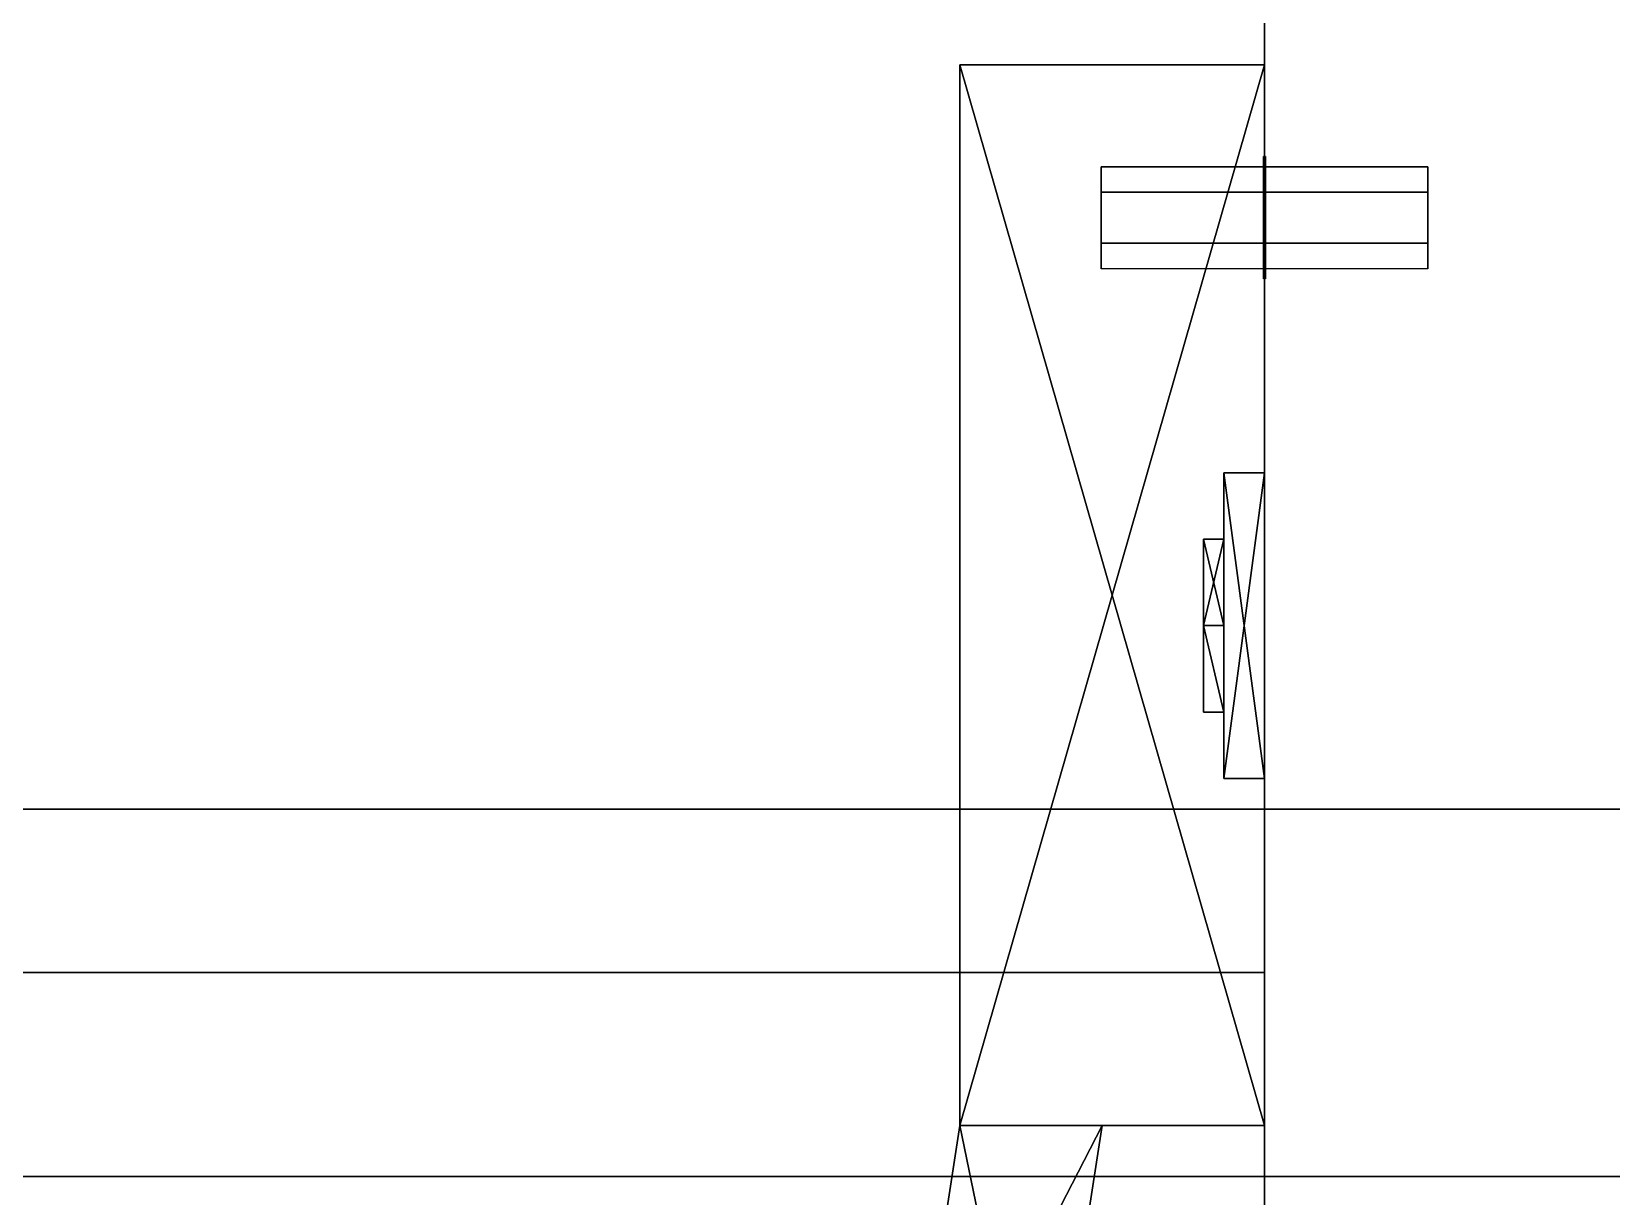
# Model space of a CAD drawing. Extents: x -150 to 1851, y -150 to 1950.
# Drawn here: x 1600.6 to 1678, y 981 to 1038.1 of the extents above; entities that cross this region are included whole.
import ezdxf

# ---------------------------------------------------------------- set-up
doc = ezdxf.new("R2010")
doc.units = 0
for name, color, linetype in [('LAYER0', 7, 'CONTINUOUS'), ('LAYER44', 7, 'CONTINUOUS'), ('LAYER45', 7, 'CONTINUOUS'), ('LAYER47', 253, 'CONTINUOUS'), ('LAYER50', 253, 'CONTINUOUS'), ('LAYER52', 253, 'CONTINUOUS'), ('LAYER54', 253, 'CONTINUOUS'), ('LAYER56', 253, 'CONTINUOUS'), ('LAYER58', 253, 'CONTINUOUS'), ('LAYER60', 7, 'CONTINUOUS'), ('LAYER63', 254, 'CONTINUOUS'), ('LAYER65', 7, 'CONTINUOUS'), ('LAYER68', 254, 'CONTINUOUS'), ('LAYER71', 253, 'CONTINUOUS')]:
    doc.layers.add(name, color=color, linetype=linetype)

msp = doc.modelspace()

# ---------------------------------------------------------------- linework, layer by layer
at = {"layer": 'LAYER0', "invisible_edges": 1}
for points in [[(1851, 1762, -5), (-150, -150, -5), (-150, 1762, -5), (1851, 1762, -5)], [(-150, -150, -5), (1851, 1762, -5), (1851, -150, -5), (-150, -150, -5)], [(1851, -150), (-150, 1762), (-150, -150), (1851, -150)], [(-150, 1762), (1851, -150), (1851, 1762), (-150, 1762)]]:
    msp.add_3dface(points, dxfattribs=at)
at = {"layer": 'LAYER44', "invisible_edges": 1}
for points in [[(1661, 1612, 151), (1377, 972, 151), (1377, 1612, 151), (1661, 1612, 151)], [(1377, 972, 151), (1661, 1612, 151), (1661, 972, 151), (1377, 972, 151)], [(1661, 972, 169), (1377, 1612, 169), (1377, 972, 169), (1661, 972, 169)], [(1377, 1612, 169), (1661, 972, 169), (1661, 1612, 169), (1377, 1612, 169)], [(1661, 1612, 151), (1661, 972, 169), (1661, 972, 151), (1661, 1612, 151)], [(1661, 972, 169), (1661, 1612, 151), (1661, 1612, 169), (1661, 972, 169)]]:
    msp.add_3dface(points, dxfattribs=at)
at = {"layer": 'LAYER45', "invisible_edges": 1}
for points in [[(1377, 1612, 2359), (1661, 972, 2359), (1661, 1612, 2359), (1377, 1612, 2359)], [(1661, 972, 2359), (1377, 1612, 2359), (1377, 972, 2359), (1661, 972, 2359)], [(1377, 972, 2341), (1661, 1612, 2341), (1661, 972, 2341), (1377, 972, 2341)], [(1661, 1612, 2341), (1377, 972, 2341), (1377, 1612, 2341), (1661, 1612, 2341)], [(1661, 1612, 2341), (1661, 972, 2359), (1661, 972, 2341), (1661, 1612, 2341)], [(1661, 972, 2359), (1661, 1612, 2341), (1661, 1612, 2359), (1661, 972, 2359)]]:
    msp.add_3dface(points, dxfattribs=at)
at = {"layer": 'LAYER47', "invisible_edges": 1}
for points in [[(1661, 1612, 150), (1661, 972, 2360), (1661, 1612, 2360), (1661, 1612, 150)], [(1661, 972, 2360), (1661, 1612, 150), (1661, 972, 150), (1661, 972, 2360)], [(1661, 1612, 150), (1679, 972, 150), (1661, 972, 150), (1661, 1612, 150)], [(1679, 972, 150), (1661, 1612, 150), (1679, 1612, 150), (1679, 972, 150)], [(1679, 1612, 2360), (1661, 972, 2360), (1679, 972, 2360), (1679, 1612, 2360)], [(1661, 972, 2360), (1679, 1612, 2360), (1661, 1612, 2360), (1661, 972, 2360)]]:
    msp.add_3dface(points, dxfattribs=at)
at = {"layer": 'LAYER50'}
for points in [[(1661, 984.5, 246.2174), (1646.078, 984.5, 246.2174), (1661, 1036.5, 246.2174), (1661, 984.5, 246.2174)], [(1661, 1036.5, 246.2174), (1646.078, 984.5, 246.2174), (1646.078, 1036.5, 246.2174), (1661, 1036.5, 246.2174)], [(1661, 1036.5, 246.2174), (1646.078, 1036.5, 246.2174), (1661, 1036.5, 259.7826), (1661, 1036.5, 246.2174)], [(1661, 1036.5, 259.7826), (1646.078, 1036.5, 246.2174), (1646.078, 1036.5, 259.7826), (1661, 1036.5, 259.7826)], [(1661, 1036.5, 259.7826), (1646.078, 1036.5, 259.7826), (1661, 984.5, 259.7826), (1661, 1036.5, 259.7826)], [(1661, 984.5, 259.7826), (1646.078, 1036.5, 259.7826), (1646.078, 984.5, 259.7826), (1661, 984.5, 259.7826)], [(1646.078, 984.5, 246.2174), (1646.078, 984.5, 259.7826), (1646.078, 1036.5, 246.2174), (1646.078, 984.5, 246.2174)], [(1646.078, 1036.5, 246.2174), (1646.078, 984.5, 259.7826), (1646.078, 1036.5, 259.7826), (1646.078, 1036.5, 246.2174)], [(1659.01, 1001.5, 279), (1661, 1001.5, 279), (1661, 1016.5, 279), (1659.01, 1001.5, 279)], [(1659.01, 1001.5, 279), (1661, 1016.5, 279), (1659.01, 1016.5, 279), (1659.01, 1001.5, 279)], [(1659.01, 1016.5, 279), (1661, 1016.5, 279), (1661, 1016.5, 227), (1659.01, 1016.5, 279)], [(1659.01, 1016.5, 279), (1661, 1016.5, 227), (1659.01, 1016.5, 227), (1659.01, 1016.5, 279)], [(1659.01, 1016.5, 227), (1661, 1016.5, 227), (1661, 1001.5, 227), (1659.01, 1016.5, 227)], [(1659.01, 1016.5, 227), (1661, 1001.5, 227), (1659.01, 1001.5, 227), (1659.01, 1016.5, 227)], [(1659.01, 1001.5, 227), (1659.01, 1001.5, 279), (1659.01, 1016.5, 279), (1659.01, 1001.5, 227)], [(1659.01, 1001.5, 227), (1659.01, 1016.5, 279), (1659.01, 1016.5, 227), (1659.01, 1001.5, 227)], [(1658.016, 1009, 266.2909), (1658.016, 1013.243, 271.0869), (1659.01, 1009, 266.2909), (1658.016, 1009, 266.2909)], [(1659.01, 1009, 266.2909), (1658.016, 1013.243, 271.0869), (1659.01, 1013.243, 271.0869), (1659.01, 1009, 266.2909)], [(1658.016, 1013.243, 271.0869), (1658.016, 1009, 275.883), (1659.01, 1013.243, 271.0869), (1658.016, 1013.243, 271.0869)], [(1659.01, 1013.243, 271.0869), (1658.016, 1009, 275.883), (1659.01, 1009, 275.883), (1659.01, 1013.243, 271.0869)], [(1658.016, 1009, 275.883), (1658.016, 1013.243, 271.0869), (1658.016, 1004.757, 271.0869), (1658.016, 1009, 275.883)], [(1658.016, 1004.757, 271.0869), (1658.016, 1013.243, 271.0869), (1658.016, 1009, 266.2909), (1658.016, 1004.757, 271.0869)], [(1658.016, 1009, 230.117), (1658.016, 1013.243, 234.913), (1659.01, 1009, 230.117), (1658.016, 1009, 230.117)], [(1659.01, 1009, 230.117), (1658.016, 1013.243, 234.913), (1659.01, 1013.243, 234.913), (1659.01, 1009, 230.117)], [(1658.016, 1013.243, 234.913), (1658.016, 1009, 239.7091), (1659.01, 1013.243, 234.913), (1658.016, 1013.243, 234.913)], [(1659.01, 1013.243, 234.913), (1658.016, 1009, 239.7091), (1659.01, 1009, 239.7091), (1659.01, 1013.243, 234.913)], [(1658.016, 1009, 239.7091), (1658.016, 1013.243, 234.913), (1658.016, 1004.757, 234.913), (1658.016, 1009, 239.7091)], [(1658.016, 1004.757, 234.913), (1658.016, 1013.243, 234.913), (1658.016, 1009, 230.117), (1658.016, 1004.757, 234.913)], [(1659.01, 1009, 275.883), (1659.01, 1013.243, 271.0869), (1659.01, 1009, 266.2909), (1659.01, 1009, 275.883)], [(1659.01, 1009, 239.7091), (1659.01, 1013.243, 234.913), (1659.01, 1009, 230.117), (1659.01, 1009, 239.7091)], [(1658.016, 1004.757, 271.0869), (1658.016, 1009, 266.2909), (1659.01, 1004.757, 271.0869), (1658.016, 1004.757, 271.0869)], [(1659.01, 1004.757, 271.0869), (1658.016, 1009, 266.2909), (1659.01, 1009, 266.2909), (1659.01, 1004.757, 271.0869)], [(1659.01, 1009, 275.883), (1658.016, 1009, 275.883), (1659.01, 1004.757, 271.0869), (1659.01, 1009, 275.883)], [(1659.01, 1004.757, 271.0869), (1658.016, 1009, 275.883), (1658.016, 1004.757, 271.0869), (1659.01, 1004.757, 271.0869)], [(1658.016, 1004.757, 234.913), (1658.016, 1009, 230.117), (1659.01, 1004.757, 234.913), (1658.016, 1004.757, 234.913)], [(1659.01, 1004.757, 234.913), (1658.016, 1009, 230.117), (1659.01, 1009, 230.117), (1659.01, 1004.757, 234.913)], [(1659.01, 1009, 239.7091), (1658.016, 1009, 239.7091), (1659.01, 1004.757, 234.913), (1659.01, 1009, 239.7091)], [(1659.01, 1004.757, 234.913), (1658.016, 1009, 239.7091), (1658.016, 1004.757, 234.913), (1659.01, 1004.757, 234.913)], [(1659.01, 1009, 275.883), (1659.01, 1009, 266.2909), (1659.01, 1004.757, 271.0869), (1659.01, 1009, 275.883)], [(1659.01, 1009, 239.7091), (1659.01, 1009, 230.117), (1659.01, 1004.757, 234.913), (1659.01, 1009, 239.7091)], [(1661, 1001.5, 227), (1661, 1001.5, 279), (1659.01, 1001.5, 279), (1661, 1001.5, 227)], [(1661, 1001.5, 227), (1659.01, 1001.5, 279), (1659.01, 1001.5, 227), (1661, 1001.5, 227)], [(1650.058, 965.1346, 246.2174), (1643.094, 965.1346, 246.2174), (1653.042, 984.5, 246.2174), (1650.058, 965.1346, 246.2174)], [(1653.042, 984.5, 246.2174), (1643.094, 965.1346, 246.2174), (1646.078, 984.5, 246.2174), (1653.042, 984.5, 246.2174)], [(1650.058, 965.1346, 259.7826), (1646.078, 984.5, 259.7826), (1643.094, 965.1346, 259.7826), (1650.058, 965.1346, 259.7826)], [(1643.094, 965.1346, 246.2174), (1643.094, 965.1346, 259.7826), (1646.078, 984.5, 246.2174), (1643.094, 965.1346, 246.2174)], [(1646.078, 984.5, 246.2174), (1643.094, 965.1346, 259.7826), (1646.078, 984.5, 259.7826), (1646.078, 984.5, 246.2174)], [(1653.042, 984.5, 259.7826), (1646.078, 984.5, 259.7826), (1650.058, 965.1346, 259.7826), (1653.042, 984.5, 259.7826)]]:
    msp.add_3dface(points, dxfattribs=at)
at = {"layer": 'LAYER52'}
for points in [[(1661, 984.5, 747.2174), (1646.078, 984.5, 747.2174), (1661, 1036.5, 747.2174), (1661, 984.5, 747.2174)], [(1661, 1036.5, 747.2174), (1646.078, 984.5, 747.2174), (1646.078, 1036.5, 747.2174), (1661, 1036.5, 747.2174)], [(1661, 1036.5, 747.2174), (1646.078, 1036.5, 747.2174), (1661, 1036.5, 760.7826), (1661, 1036.5, 747.2174)], [(1661, 1036.5, 760.7826), (1646.078, 1036.5, 747.2174), (1646.078, 1036.5, 760.7826), (1661, 1036.5, 760.7826)], [(1661, 1036.5, 760.7826), (1646.078, 1036.5, 760.7826), (1661, 984.5, 760.7826), (1661, 1036.5, 760.7826)], [(1661, 984.5, 760.7826), (1646.078, 1036.5, 760.7826), (1646.078, 984.5, 760.7826), (1661, 984.5, 760.7826)], [(1646.078, 984.5, 747.2174), (1646.078, 984.5, 760.7826), (1646.078, 1036.5, 747.2174), (1646.078, 984.5, 747.2174)], [(1646.078, 1036.5, 747.2174), (1646.078, 984.5, 760.7826), (1646.078, 1036.5, 760.7826), (1646.078, 1036.5, 747.2174)], [(1659.01, 1001.5, 780), (1661, 1001.5, 780), (1661, 1016.5, 780), (1659.01, 1001.5, 780)], [(1659.01, 1001.5, 780), (1661, 1016.5, 780), (1659.01, 1016.5, 780), (1659.01, 1001.5, 780)], [(1659.01, 1016.5, 780), (1661, 1016.5, 780), (1661, 1016.5, 728), (1659.01, 1016.5, 780)], [(1659.01, 1016.5, 780), (1661, 1016.5, 728), (1659.01, 1016.5, 728), (1659.01, 1016.5, 780)], [(1659.01, 1016.5, 728), (1661, 1016.5, 728), (1661, 1001.5, 728), (1659.01, 1016.5, 728)], [(1659.01, 1016.5, 728), (1661, 1001.5, 728), (1659.01, 1001.5, 728), (1659.01, 1016.5, 728)], [(1659.01, 1001.5, 728), (1659.01, 1001.5, 780), (1659.01, 1016.5, 780), (1659.01, 1001.5, 728)], [(1659.01, 1001.5, 728), (1659.01, 1016.5, 780), (1659.01, 1016.5, 728), (1659.01, 1001.5, 728)], [(1658.016, 1009, 767.291), (1658.016, 1013.243, 772.087), (1659.01, 1009, 767.291), (1658.016, 1009, 767.291)], [(1659.01, 1009, 767.291), (1658.016, 1013.243, 772.087), (1659.01, 1013.243, 772.087), (1659.01, 1009, 767.291)], [(1658.016, 1013.243, 772.087), (1658.016, 1009, 776.883), (1659.01, 1013.243, 772.087), (1658.016, 1013.243, 772.087)], [(1659.01, 1013.243, 772.087), (1658.016, 1009, 776.883), (1659.01, 1009, 776.883), (1659.01, 1013.243, 772.087)], [(1658.016, 1009, 776.883), (1658.016, 1013.243, 772.087), (1658.016, 1004.757, 772.087), (1658.016, 1009, 776.883)], [(1658.016, 1004.757, 772.087), (1658.016, 1013.243, 772.087), (1658.016, 1009, 767.291), (1658.016, 1004.757, 772.087)], [(1658.016, 1009, 731.117), (1658.016, 1013.243, 735.913), (1659.01, 1009, 731.117), (1658.016, 1009, 731.117)], [(1659.01, 1009, 731.117), (1658.016, 1013.243, 735.913), (1659.01, 1013.243, 735.913), (1659.01, 1009, 731.117)], [(1658.016, 1013.243, 735.913), (1658.016, 1009, 740.709), (1659.01, 1013.243, 735.913), (1658.016, 1013.243, 735.913)], [(1659.01, 1013.243, 735.913), (1658.016, 1009, 740.709), (1659.01, 1009, 740.709), (1659.01, 1013.243, 735.913)], [(1658.016, 1009, 740.709), (1658.016, 1013.243, 735.913), (1658.016, 1004.757, 735.913), (1658.016, 1009, 740.709)], [(1658.016, 1004.757, 735.913), (1658.016, 1013.243, 735.913), (1658.016, 1009, 731.117), (1658.016, 1004.757, 735.913)], [(1659.01, 1009, 776.883), (1659.01, 1013.243, 772.087), (1659.01, 1009, 767.291), (1659.01, 1009, 776.883)], [(1659.01, 1009, 740.709), (1659.01, 1013.243, 735.913), (1659.01, 1009, 731.117), (1659.01, 1009, 740.709)], [(1658.016, 1004.757, 772.087), (1658.016, 1009, 767.291), (1659.01, 1004.757, 772.087), (1658.016, 1004.757, 772.087)], [(1659.01, 1004.757, 772.087), (1658.016, 1009, 767.291), (1659.01, 1009, 767.291), (1659.01, 1004.757, 772.087)], [(1659.01, 1009, 776.883), (1658.016, 1009, 776.883), (1659.01, 1004.757, 772.087), (1659.01, 1009, 776.883)], [(1659.01, 1004.757, 772.087), (1658.016, 1009, 776.883), (1658.016, 1004.757, 772.087), (1659.01, 1004.757, 772.087)], [(1658.016, 1004.757, 735.913), (1658.016, 1009, 731.117), (1659.01, 1004.757, 735.913), (1658.016, 1004.757, 735.913)], [(1659.01, 1004.757, 735.913), (1658.016, 1009, 731.117), (1659.01, 1009, 731.117), (1659.01, 1004.757, 735.913)], [(1659.01, 1009, 740.709), (1658.016, 1009, 740.709), (1659.01, 1004.757, 735.913), (1659.01, 1009, 740.709)], [(1659.01, 1004.757, 735.913), (1658.016, 1009, 740.709), (1658.016, 1004.757, 735.913), (1659.01, 1004.757, 735.913)], [(1659.01, 1009, 776.883), (1659.01, 1009, 767.291), (1659.01, 1004.757, 772.087), (1659.01, 1009, 776.883)], [(1659.01, 1009, 740.709), (1659.01, 1009, 731.117), (1659.01, 1004.757, 735.913), (1659.01, 1009, 740.709)], [(1661, 1001.5, 728), (1661, 1001.5, 780), (1659.01, 1001.5, 780), (1661, 1001.5, 728)], [(1661, 1001.5, 728), (1659.01, 1001.5, 780), (1659.01, 1001.5, 728), (1661, 1001.5, 728)], [(1650.058, 965.1346, 747.2174), (1643.094, 965.1346, 747.2174), (1653.042, 984.5, 747.2174), (1650.058, 965.1346, 747.2174)], [(1653.042, 984.5, 747.2174), (1643.094, 965.1346, 747.2174), (1646.078, 984.5, 747.2174), (1653.042, 984.5, 747.2174)], [(1650.058, 965.1346, 760.7826), (1646.078, 984.5, 760.7826), (1643.094, 965.1346, 760.7826), (1650.058, 965.1346, 760.7826)], [(1643.094, 965.1346, 747.2174), (1643.094, 965.1346, 760.7826), (1646.078, 984.5, 747.2174), (1643.094, 965.1346, 747.2174)], [(1646.078, 984.5, 747.2174), (1643.094, 965.1346, 760.7826), (1646.078, 984.5, 760.7826), (1646.078, 984.5, 747.2174)], [(1653.042, 984.5, 760.7826), (1646.078, 984.5, 760.7826), (1650.058, 965.1346, 760.7826), (1653.042, 984.5, 760.7826)]]:
    msp.add_3dface(points, dxfattribs=at)
at = {"layer": 'LAYER54'}
for points in [[(1661, 984.5, 1248.217), (1646.078, 984.5, 1248.217), (1661, 1036.5, 1248.217), (1661, 984.5, 1248.217)], [(1661, 1036.5, 1248.217), (1646.078, 984.5, 1248.217), (1646.078, 1036.5, 1248.217), (1661, 1036.5, 1248.217)], [(1661, 1036.5, 1248.217), (1646.078, 1036.5, 1248.217), (1661, 1036.5, 1261.783), (1661, 1036.5, 1248.217)], [(1661, 1036.5, 1261.783), (1646.078, 1036.5, 1248.217), (1646.078, 1036.5, 1261.783), (1661, 1036.5, 1261.783)], [(1661, 1036.5, 1261.783), (1646.078, 1036.5, 1261.783), (1661, 984.5, 1261.783), (1661, 1036.5, 1261.783)], [(1661, 984.5, 1261.783), (1646.078, 1036.5, 1261.783), (1646.078, 984.5, 1261.783), (1661, 984.5, 1261.783)], [(1646.078, 984.5, 1248.217), (1646.078, 984.5, 1261.783), (1646.078, 1036.5, 1248.217), (1646.078, 984.5, 1248.217)], [(1646.078, 1036.5, 1248.217), (1646.078, 984.5, 1261.783), (1646.078, 1036.5, 1261.783), (1646.078, 1036.5, 1248.217)], [(1659.01, 1001.5, 1281), (1661, 1001.5, 1281), (1661, 1016.5, 1281), (1659.01, 1001.5, 1281)], [(1659.01, 1001.5, 1281), (1661, 1016.5, 1281), (1659.01, 1016.5, 1281), (1659.01, 1001.5, 1281)], [(1659.01, 1016.5, 1281), (1661, 1016.5, 1281), (1661, 1016.5, 1229), (1659.01, 1016.5, 1281)], [(1659.01, 1016.5, 1281), (1661, 1016.5, 1229), (1659.01, 1016.5, 1229), (1659.01, 1016.5, 1281)], [(1659.01, 1016.5, 1229), (1661, 1016.5, 1229), (1661, 1001.5, 1229), (1659.01, 1016.5, 1229)], [(1659.01, 1016.5, 1229), (1661, 1001.5, 1229), (1659.01, 1001.5, 1229), (1659.01, 1016.5, 1229)], [(1659.01, 1001.5, 1229), (1659.01, 1001.5, 1281), (1659.01, 1016.5, 1281), (1659.01, 1001.5, 1229)], [(1659.01, 1001.5, 1229), (1659.01, 1016.5, 1281), (1659.01, 1016.5, 1229), (1659.01, 1001.5, 1229)], [(1658.016, 1009, 1268.291), (1658.016, 1013.243, 1273.087), (1659.01, 1009, 1268.291), (1658.016, 1009, 1268.291)], [(1659.01, 1009, 1268.291), (1658.016, 1013.243, 1273.087), (1659.01, 1013.243, 1273.087), (1659.01, 1009, 1268.291)], [(1658.016, 1013.243, 1273.087), (1658.016, 1009, 1277.883), (1659.01, 1013.243, 1273.087), (1658.016, 1013.243, 1273.087)], [(1659.01, 1013.243, 1273.087), (1658.016, 1009, 1277.883), (1659.01, 1009, 1277.883), (1659.01, 1013.243, 1273.087)], [(1658.016, 1009, 1277.883), (1658.016, 1013.243, 1273.087), (1658.016, 1004.757, 1273.087), (1658.016, 1009, 1277.883)], [(1658.016, 1004.757, 1273.087), (1658.016, 1013.243, 1273.087), (1658.016, 1009, 1268.291), (1658.016, 1004.757, 1273.087)], [(1658.016, 1009, 1232.117), (1658.016, 1013.243, 1236.913), (1659.01, 1009, 1232.117), (1658.016, 1009, 1232.117)], [(1659.01, 1009, 1232.117), (1658.016, 1013.243, 1236.913), (1659.01, 1013.243, 1236.913), (1659.01, 1009, 1232.117)], [(1658.016, 1013.243, 1236.913), (1658.016, 1009, 1241.709), (1659.01, 1013.243, 1236.913), (1658.016, 1013.243, 1236.913)], [(1659.01, 1013.243, 1236.913), (1658.016, 1009, 1241.709), (1659.01, 1009, 1241.709), (1659.01, 1013.243, 1236.913)], [(1658.016, 1009, 1241.709), (1658.016, 1013.243, 1236.913), (1658.016, 1004.757, 1236.913), (1658.016, 1009, 1241.709)], [(1658.016, 1004.757, 1236.913), (1658.016, 1013.243, 1236.913), (1658.016, 1009, 1232.117), (1658.016, 1004.757, 1236.913)], [(1659.01, 1009, 1277.883), (1659.01, 1013.243, 1273.087), (1659.01, 1009, 1268.291), (1659.01, 1009, 1277.883)], [(1659.01, 1009, 1241.709), (1659.01, 1013.243, 1236.913), (1659.01, 1009, 1232.117), (1659.01, 1009, 1241.709)], [(1658.016, 1004.757, 1273.087), (1658.016, 1009, 1268.291), (1659.01, 1004.757, 1273.087), (1658.016, 1004.757, 1273.087)], [(1659.01, 1004.757, 1273.087), (1658.016, 1009, 1268.291), (1659.01, 1009, 1268.291), (1659.01, 1004.757, 1273.087)], [(1659.01, 1009, 1277.883), (1658.016, 1009, 1277.883), (1659.01, 1004.757, 1273.087), (1659.01, 1009, 1277.883)], [(1659.01, 1004.757, 1273.087), (1658.016, 1009, 1277.883), (1658.016, 1004.757, 1273.087), (1659.01, 1004.757, 1273.087)], [(1658.016, 1004.757, 1236.913), (1658.016, 1009, 1232.117), (1659.01, 1004.757, 1236.913), (1658.016, 1004.757, 1236.913)], [(1659.01, 1004.757, 1236.913), (1658.016, 1009, 1232.117), (1659.01, 1009, 1232.117), (1659.01, 1004.757, 1236.913)], [(1659.01, 1009, 1241.709), (1658.016, 1009, 1241.709), (1659.01, 1004.757, 1236.913), (1659.01, 1009, 1241.709)], [(1659.01, 1004.757, 1236.913), (1658.016, 1009, 1241.709), (1658.016, 1004.757, 1236.913), (1659.01, 1004.757, 1236.913)], [(1659.01, 1009, 1277.883), (1659.01, 1009, 1268.291), (1659.01, 1004.757, 1273.087), (1659.01, 1009, 1277.883)], [(1659.01, 1009, 1241.709), (1659.01, 1009, 1232.117), (1659.01, 1004.757, 1236.913), (1659.01, 1009, 1241.709)], [(1661, 1001.5, 1229), (1661, 1001.5, 1281), (1659.01, 1001.5, 1281), (1661, 1001.5, 1229)], [(1661, 1001.5, 1229), (1659.01, 1001.5, 1281), (1659.01, 1001.5, 1229), (1661, 1001.5, 1229)], [(1650.058, 965.1346, 1248.217), (1643.094, 965.1346, 1248.217), (1653.042, 984.5, 1248.217), (1650.058, 965.1346, 1248.217)], [(1653.042, 984.5, 1248.217), (1643.094, 965.1346, 1248.217), (1646.078, 984.5, 1248.217), (1653.042, 984.5, 1248.217)], [(1650.058, 965.1346, 1261.783), (1646.078, 984.5, 1261.783), (1643.094, 965.1346, 1261.783), (1650.058, 965.1346, 1261.783)], [(1643.094, 965.1346, 1248.217), (1643.094, 965.1346, 1261.783), (1646.078, 984.5, 1248.217), (1643.094, 965.1346, 1248.217)], [(1646.078, 984.5, 1248.217), (1643.094, 965.1346, 1261.783), (1646.078, 984.5, 1261.783), (1646.078, 984.5, 1248.217)], [(1653.042, 984.5, 1261.783), (1646.078, 984.5, 1261.783), (1650.058, 965.1346, 1261.783), (1653.042, 984.5, 1261.783)]]:
    msp.add_3dface(points, dxfattribs=at)
at = {"layer": 'LAYER56'}
for points in [[(1661, 984.5, 1749.217), (1646.078, 984.5, 1749.217), (1661, 1036.5, 1749.217), (1661, 984.5, 1749.217)], [(1661, 1036.5, 1749.217), (1646.078, 984.5, 1749.217), (1646.078, 1036.5, 1749.217), (1661, 1036.5, 1749.217)], [(1661, 1036.5, 1749.217), (1646.078, 1036.5, 1749.217), (1661, 1036.5, 1762.783), (1661, 1036.5, 1749.217)], [(1661, 1036.5, 1762.783), (1646.078, 1036.5, 1749.217), (1646.078, 1036.5, 1762.783), (1661, 1036.5, 1762.783)], [(1661, 1036.5, 1762.783), (1646.078, 1036.5, 1762.783), (1661, 984.5, 1762.783), (1661, 1036.5, 1762.783)], [(1661, 984.5, 1762.783), (1646.078, 1036.5, 1762.783), (1646.078, 984.5, 1762.783), (1661, 984.5, 1762.783)], [(1646.078, 984.5, 1749.217), (1646.078, 984.5, 1762.783), (1646.078, 1036.5, 1749.217), (1646.078, 984.5, 1749.217)], [(1646.078, 1036.5, 1749.217), (1646.078, 984.5, 1762.783), (1646.078, 1036.5, 1762.783), (1646.078, 1036.5, 1749.217)], [(1659.01, 1001.5, 1782), (1661, 1001.5, 1782), (1661, 1016.5, 1782), (1659.01, 1001.5, 1782)], [(1659.01, 1001.5, 1782), (1661, 1016.5, 1782), (1659.01, 1016.5, 1782), (1659.01, 1001.5, 1782)], [(1659.01, 1016.5, 1782), (1661, 1016.5, 1782), (1661, 1016.5, 1730), (1659.01, 1016.5, 1782)], [(1659.01, 1016.5, 1782), (1661, 1016.5, 1730), (1659.01, 1016.5, 1730), (1659.01, 1016.5, 1782)], [(1659.01, 1016.5, 1730), (1661, 1016.5, 1730), (1661, 1001.5, 1730), (1659.01, 1016.5, 1730)], [(1659.01, 1016.5, 1730), (1661, 1001.5, 1730), (1659.01, 1001.5, 1730), (1659.01, 1016.5, 1730)], [(1659.01, 1001.5, 1730), (1659.01, 1001.5, 1782), (1659.01, 1016.5, 1782), (1659.01, 1001.5, 1730)], [(1659.01, 1001.5, 1730), (1659.01, 1016.5, 1782), (1659.01, 1016.5, 1730), (1659.01, 1001.5, 1730)], [(1658.016, 1009, 1769.291), (1658.016, 1013.243, 1774.087), (1659.01, 1009, 1769.291), (1658.016, 1009, 1769.291)], [(1659.01, 1009, 1769.291), (1658.016, 1013.243, 1774.087), (1659.01, 1013.243, 1774.087), (1659.01, 1009, 1769.291)], [(1658.016, 1013.243, 1774.087), (1658.016, 1009, 1778.883), (1659.01, 1013.243, 1774.087), (1658.016, 1013.243, 1774.087)], [(1659.01, 1013.243, 1774.087), (1658.016, 1009, 1778.883), (1659.01, 1009, 1778.883), (1659.01, 1013.243, 1774.087)], [(1658.016, 1009, 1778.883), (1658.016, 1013.243, 1774.087), (1658.016, 1004.757, 1774.087), (1658.016, 1009, 1778.883)], [(1658.016, 1004.757, 1774.087), (1658.016, 1013.243, 1774.087), (1658.016, 1009, 1769.291), (1658.016, 1004.757, 1774.087)], [(1658.016, 1009, 1733.117), (1658.016, 1013.243, 1737.913), (1659.01, 1009, 1733.117), (1658.016, 1009, 1733.117)], [(1659.01, 1009, 1733.117), (1658.016, 1013.243, 1737.913), (1659.01, 1013.243, 1737.913), (1659.01, 1009, 1733.117)], [(1658.016, 1013.243, 1737.913), (1658.016, 1009, 1742.709), (1659.01, 1013.243, 1737.913), (1658.016, 1013.243, 1737.913)], [(1659.01, 1013.243, 1737.913), (1658.016, 1009, 1742.709), (1659.01, 1009, 1742.709), (1659.01, 1013.243, 1737.913)], [(1658.016, 1009, 1742.709), (1658.016, 1013.243, 1737.913), (1658.016, 1004.757, 1737.913), (1658.016, 1009, 1742.709)], [(1658.016, 1004.757, 1737.913), (1658.016, 1013.243, 1737.913), (1658.016, 1009, 1733.117), (1658.016, 1004.757, 1737.913)], [(1659.01, 1009, 1778.883), (1659.01, 1013.243, 1774.087), (1659.01, 1009, 1769.291), (1659.01, 1009, 1778.883)], [(1659.01, 1009, 1742.709), (1659.01, 1013.243, 1737.913), (1659.01, 1009, 1733.117), (1659.01, 1009, 1742.709)], [(1658.016, 1004.757, 1774.087), (1658.016, 1009, 1769.291), (1659.01, 1004.757, 1774.087), (1658.016, 1004.757, 1774.087)], [(1659.01, 1004.757, 1774.087), (1658.016, 1009, 1769.291), (1659.01, 1009, 1769.291), (1659.01, 1004.757, 1774.087)], [(1659.01, 1009, 1778.883), (1658.016, 1009, 1778.883), (1659.01, 1004.757, 1774.087), (1659.01, 1009, 1778.883)], [(1659.01, 1004.757, 1774.087), (1658.016, 1009, 1778.883), (1658.016, 1004.757, 1774.087), (1659.01, 1004.757, 1774.087)], [(1658.016, 1004.757, 1737.913), (1658.016, 1009, 1733.117), (1659.01, 1004.757, 1737.913), (1658.016, 1004.757, 1737.913)], [(1659.01, 1004.757, 1737.913), (1658.016, 1009, 1733.117), (1659.01, 1009, 1733.117), (1659.01, 1004.757, 1737.913)], [(1659.01, 1009, 1742.709), (1658.016, 1009, 1742.709), (1659.01, 1004.757, 1737.913), (1659.01, 1009, 1742.709)], [(1659.01, 1004.757, 1737.913), (1658.016, 1009, 1742.709), (1658.016, 1004.757, 1737.913), (1659.01, 1004.757, 1737.913)], [(1659.01, 1009, 1778.883), (1659.01, 1009, 1769.291), (1659.01, 1004.757, 1774.087), (1659.01, 1009, 1778.883)], [(1659.01, 1009, 1742.709), (1659.01, 1009, 1733.117), (1659.01, 1004.757, 1737.913), (1659.01, 1009, 1742.709)], [(1661, 1001.5, 1730), (1661, 1001.5, 1782), (1659.01, 1001.5, 1782), (1661, 1001.5, 1730)], [(1661, 1001.5, 1730), (1659.01, 1001.5, 1782), (1659.01, 1001.5, 1730), (1661, 1001.5, 1730)], [(1650.058, 965.1346, 1749.217), (1643.094, 965.1346, 1749.217), (1653.042, 984.5, 1749.217), (1650.058, 965.1346, 1749.217)], [(1653.042, 984.5, 1749.217), (1643.094, 965.1346, 1749.217), (1646.078, 984.5, 1749.217), (1653.042, 984.5, 1749.217)], [(1650.058, 965.1346, 1762.783), (1646.078, 984.5, 1762.783), (1643.094, 965.1346, 1762.783), (1650.058, 965.1346, 1762.783)], [(1643.094, 965.1346, 1749.217), (1643.094, 965.1346, 1762.783), (1646.078, 984.5, 1749.217), (1643.094, 965.1346, 1749.217)], [(1646.078, 984.5, 1749.217), (1643.094, 965.1346, 1762.783), (1646.078, 984.5, 1762.783), (1646.078, 984.5, 1749.217)], [(1653.042, 984.5, 1762.783), (1646.078, 984.5, 1762.783), (1650.058, 965.1346, 1762.783), (1653.042, 984.5, 1762.783)]]:
    msp.add_3dface(points, dxfattribs=at)
at = {"layer": 'LAYER58'}
for points in [[(1661, 984.5, 2250.217), (1646.078, 984.5, 2250.217), (1661, 1036.5, 2250.217), (1661, 984.5, 2250.217)], [(1661, 1036.5, 2250.217), (1646.078, 984.5, 2250.217), (1646.078, 1036.5, 2250.217), (1661, 1036.5, 2250.217)], [(1661, 1036.5, 2250.217), (1646.078, 1036.5, 2250.217), (1661, 1036.5, 2263.783), (1661, 1036.5, 2250.217)], [(1661, 1036.5, 2263.783), (1646.078, 1036.5, 2250.217), (1646.078, 1036.5, 2263.783), (1661, 1036.5, 2263.783)], [(1661, 1036.5, 2263.783), (1646.078, 1036.5, 2263.783), (1661, 984.5, 2263.783), (1661, 1036.5, 2263.783)], [(1661, 984.5, 2263.783), (1646.078, 1036.5, 2263.783), (1646.078, 984.5, 2263.783), (1661, 984.5, 2263.783)], [(1646.078, 984.5, 2250.217), (1646.078, 984.5, 2263.783), (1646.078, 1036.5, 2250.217), (1646.078, 984.5, 2250.217)], [(1646.078, 1036.5, 2250.217), (1646.078, 984.5, 2263.783), (1646.078, 1036.5, 2263.783), (1646.078, 1036.5, 2250.217)], [(1659.01, 1001.5, 2283), (1661, 1001.5, 2283), (1661, 1016.5, 2283), (1659.01, 1001.5, 2283)], [(1659.01, 1001.5, 2283), (1661, 1016.5, 2283), (1659.01, 1016.5, 2283), (1659.01, 1001.5, 2283)], [(1659.01, 1016.5, 2283), (1661, 1016.5, 2283), (1661, 1016.5, 2231), (1659.01, 1016.5, 2283)], [(1659.01, 1016.5, 2283), (1661, 1016.5, 2231), (1659.01, 1016.5, 2231), (1659.01, 1016.5, 2283)], [(1659.01, 1016.5, 2231), (1661, 1016.5, 2231), (1661, 1001.5, 2231), (1659.01, 1016.5, 2231)], [(1659.01, 1016.5, 2231), (1661, 1001.5, 2231), (1659.01, 1001.5, 2231), (1659.01, 1016.5, 2231)], [(1659.01, 1001.5, 2231), (1659.01, 1001.5, 2283), (1659.01, 1016.5, 2283), (1659.01, 1001.5, 2231)], [(1659.01, 1001.5, 2231), (1659.01, 1016.5, 2283), (1659.01, 1016.5, 2231), (1659.01, 1001.5, 2231)], [(1658.016, 1009, 2270.291), (1658.016, 1013.243, 2275.087), (1659.01, 1009, 2270.291), (1658.016, 1009, 2270.291)], [(1659.01, 1009, 2270.291), (1658.016, 1013.243, 2275.087), (1659.01, 1013.243, 2275.087), (1659.01, 1009, 2270.291)], [(1658.016, 1013.243, 2275.087), (1658.016, 1009, 2279.883), (1659.01, 1013.243, 2275.087), (1658.016, 1013.243, 2275.087)], [(1659.01, 1013.243, 2275.087), (1658.016, 1009, 2279.883), (1659.01, 1009, 2279.883), (1659.01, 1013.243, 2275.087)], [(1658.016, 1009, 2279.883), (1658.016, 1013.243, 2275.087), (1658.016, 1004.757, 2275.087), (1658.016, 1009, 2279.883)], [(1658.016, 1004.757, 2275.087), (1658.016, 1013.243, 2275.087), (1658.016, 1009, 2270.291), (1658.016, 1004.757, 2275.087)], [(1658.016, 1009, 2234.117), (1658.016, 1013.243, 2238.913), (1659.01, 1009, 2234.117), (1658.016, 1009, 2234.117)], [(1659.01, 1009, 2234.117), (1658.016, 1013.243, 2238.913), (1659.01, 1013.243, 2238.913), (1659.01, 1009, 2234.117)], [(1658.016, 1013.243, 2238.913), (1658.016, 1009, 2243.709), (1659.01, 1013.243, 2238.913), (1658.016, 1013.243, 2238.913)], [(1659.01, 1013.243, 2238.913), (1658.016, 1009, 2243.709), (1659.01, 1009, 2243.709), (1659.01, 1013.243, 2238.913)], [(1658.016, 1009, 2243.709), (1658.016, 1013.243, 2238.913), (1658.016, 1004.757, 2238.913), (1658.016, 1009, 2243.709)], [(1658.016, 1004.757, 2238.913), (1658.016, 1013.243, 2238.913), (1658.016, 1009, 2234.117), (1658.016, 1004.757, 2238.913)], [(1659.01, 1009, 2279.883), (1659.01, 1013.243, 2275.087), (1659.01, 1009, 2270.291), (1659.01, 1009, 2279.883)], [(1659.01, 1009, 2243.709), (1659.01, 1013.243, 2238.913), (1659.01, 1009, 2234.117), (1659.01, 1009, 2243.709)], [(1658.016, 1004.757, 2275.087), (1658.016, 1009, 2270.291), (1659.01, 1004.757, 2275.087), (1658.016, 1004.757, 2275.087)], [(1659.01, 1004.757, 2275.087), (1658.016, 1009, 2270.291), (1659.01, 1009, 2270.291), (1659.01, 1004.757, 2275.087)], [(1659.01, 1009, 2279.883), (1658.016, 1009, 2279.883), (1659.01, 1004.757, 2275.087), (1659.01, 1009, 2279.883)], [(1659.01, 1004.757, 2275.087), (1658.016, 1009, 2279.883), (1658.016, 1004.757, 2275.087), (1659.01, 1004.757, 2275.087)], [(1658.016, 1004.757, 2238.913), (1658.016, 1009, 2234.117), (1659.01, 1004.757, 2238.913), (1658.016, 1004.757, 2238.913)], [(1659.01, 1004.757, 2238.913), (1658.016, 1009, 2234.117), (1659.01, 1009, 2234.117), (1659.01, 1004.757, 2238.913)], [(1659.01, 1009, 2243.709), (1658.016, 1009, 2243.709), (1659.01, 1004.757, 2238.913), (1659.01, 1009, 2243.709)], [(1659.01, 1004.757, 2238.913), (1658.016, 1009, 2243.709), (1658.016, 1004.757, 2238.913), (1659.01, 1004.757, 2238.913)], [(1659.01, 1009, 2279.883), (1659.01, 1009, 2270.291), (1659.01, 1004.757, 2275.087), (1659.01, 1009, 2279.883)], [(1659.01, 1009, 2243.709), (1659.01, 1009, 2234.117), (1659.01, 1004.757, 2238.913), (1659.01, 1009, 2243.709)], [(1661, 1001.5, 2231), (1661, 1001.5, 2283), (1659.01, 1001.5, 2283), (1661, 1001.5, 2231)], [(1661, 1001.5, 2231), (1659.01, 1001.5, 2283), (1659.01, 1001.5, 2231), (1661, 1001.5, 2231)], [(1650.058, 965.1346, 2250.217), (1643.094, 965.1346, 2250.217), (1653.042, 984.5, 2250.217), (1650.058, 965.1346, 2250.217)], [(1653.042, 984.5, 2250.217), (1643.094, 965.1346, 2250.217), (1646.078, 984.5, 2250.217), (1653.042, 984.5, 2250.217)], [(1650.058, 965.1346, 2263.783), (1646.078, 984.5, 2263.783), (1643.094, 965.1346, 2263.783), (1650.058, 965.1346, 2263.783)], [(1643.094, 965.1346, 2250.217), (1643.094, 965.1346, 2263.783), (1646.078, 984.5, 2250.217), (1643.094, 965.1346, 2250.217)], [(1646.078, 984.5, 2250.217), (1643.094, 965.1346, 2263.783), (1646.078, 984.5, 2263.783), (1646.078, 984.5, 2250.217)], [(1653.042, 984.5, 2263.783), (1646.078, 984.5, 2263.783), (1650.058, 965.1346, 2263.783), (1653.042, 984.5, 2263.783)]]:
    msp.add_3dface(points, dxfattribs=at)
at = {"layer": 'LAYER60', "invisible_edges": 1}
for points in [[(1661, 1587.4, 874.6667), (1377, 992, 874.6667), (1377, 1587.4, 874.6667), (1661, 1587.4, 874.6667)], [(1377, 992, 874.6667), (1661, 1587.4, 874.6667), (1661, 992, 874.6667), (1377, 992, 874.6667)], [(1661, 992, 892.6667), (1377, 1587.4, 892.6667), (1377, 992, 892.6667), (1661, 992, 892.6667)], [(1377, 1587.4, 892.6667), (1661, 992, 892.6667), (1661, 1587.4, 892.6667), (1377, 1587.4, 892.6667)], [(1661, 1587.4, 874.6667), (1661, 992, 892.6667), (1661, 992, 874.6667), (1661, 1587.4, 874.6667)], [(1661, 992, 892.6667), (1661, 1587.4, 874.6667), (1661, 1587.4, 892.6667), (1661, 992, 892.6667)], [(1661, 992, 892.6667), (1377, 992, 874.6667), (1661, 992, 874.6667), (1661, 992, 892.6667)], [(1377, 992, 874.6667), (1661, 992, 892.6667), (1377, 992, 892.6667), (1377, 992, 874.6667)]]:
    msp.add_3dface(points, dxfattribs=at)
at = {"layer": 'LAYER63'}
for points in [[(1660.95, 1032, 872.1667), (1660.95, 1026, 872.1667), (1660.95, 1027.5, 874.7648), (1660.95, 1030.5, 874.7648)], [(1660.95, 1032, 872.1667), (1660.95, 1026, 872.1667), (1660.95, 1027.5, 869.5686), (1660.95, 1030.5, 869.5686)], [(1661.05, 1032, 872.1667), (1661.05, 1026, 872.1667), (1661.05, 1027.5, 874.7648), (1661.05, 1030.5, 874.7648)], [(1661.05, 1032, 872.1667), (1661.05, 1026, 872.1667), (1661.05, 1027.5, 869.5686), (1661.05, 1030.5, 869.5686)], [(1653, 1026.5, 872.1667), (1653, 1031.5, 872.1667), (1653, 1030.25, 874.3317), (1653, 1027.75, 874.3317)], [(1653, 1026.5, 872.1667), (1653, 1027.75, 870.0016), (1653, 1030.25, 870.0016), (1653, 1031.5, 872.1667)], [(1669, 1026.5, 872.1667), (1669, 1031.5, 872.1667), (1669, 1030.25, 874.3317), (1669, 1027.75, 874.3317)], [(1669, 1026.5, 872.1667), (1669, 1027.75, 870.0016), (1669, 1030.25, 870.0016), (1669, 1031.5, 872.1667)]]:
    msp.add_3dface(points, dxfattribs=at)
at = {"layer": 'LAYER65', "invisible_edges": 1}
for points in [[(1661, 1587.4, 512.3334), (1377, 992, 512.3334), (1377, 1587.4, 512.3334), (1661, 1587.4, 512.3334)], [(1377, 992, 512.3334), (1661, 1587.4, 512.3334), (1661, 992, 512.3334), (1377, 992, 512.3334)], [(1661, 992, 530.3334), (1377, 1587.4, 530.3334), (1377, 992, 530.3334), (1661, 992, 530.3334)], [(1377, 1587.4, 530.3334), (1661, 992, 530.3334), (1661, 1587.4, 530.3334), (1377, 1587.4, 530.3334)], [(1661, 1587.4, 512.3334), (1661, 992, 530.3334), (1661, 992, 512.3334), (1661, 1587.4, 512.3334)], [(1661, 992, 530.3334), (1661, 1587.4, 512.3334), (1661, 1587.4, 530.3334), (1661, 992, 530.3334)], [(1661, 992, 530.3334), (1377, 992, 512.3334), (1661, 992, 512.3334), (1661, 992, 530.3334)], [(1377, 992, 512.3334), (1661, 992, 530.3334), (1377, 992, 530.3334), (1377, 992, 512.3334)]]:
    msp.add_3dface(points, dxfattribs=at)
at = {"layer": 'LAYER68'}
for points in [[(1660.95, 1032, 509.8334), (1660.95, 1026, 509.8334), (1660.95, 1027.5, 512.4315), (1660.95, 1030.5, 512.4315)], [(1660.95, 1032, 509.8334), (1660.95, 1026, 509.8334), (1660.95, 1027.5, 507.2353), (1660.95, 1030.5, 507.2353)], [(1661.05, 1032, 509.8334), (1661.05, 1026, 509.8334), (1661.05, 1027.5, 512.4315), (1661.05, 1030.5, 512.4315)], [(1661.05, 1032, 509.8334), (1661.05, 1026, 509.8334), (1661.05, 1027.5, 507.2353), (1661.05, 1030.5, 507.2353)], [(1653, 1026.5, 509.8334), (1653, 1031.5, 509.8334), (1653, 1030.25, 511.9984), (1653, 1027.75, 511.9984)], [(1653, 1026.5, 509.8334), (1653, 1027.75, 507.6683), (1653, 1030.25, 507.6683), (1653, 1031.5, 509.8334)], [(1669, 1026.5, 509.8334), (1669, 1031.5, 509.8334), (1669, 1030.25, 511.9984), (1669, 1027.75, 511.9984)], [(1669, 1026.5, 509.8334), (1669, 1027.75, 507.6683), (1669, 1030.25, 507.6683), (1669, 1031.5, 509.8334)]]:
    msp.add_3dface(points, dxfattribs=at)
at = {"layer": 'LAYER71', "invisible_edges": 1}
for points in [[(1701, 1000, 2430), (1359, 1000, 2360), (1359, 1000, 2430), (1701, 1000, 2430)], [(1359, 1000, 2360), (1701, 1000, 2430), (1701, 1000, 2360), (1359, 1000, 2360)], [(1701, 982, 2360), (1359, 1000, 2360), (1701, 1000, 2360), (1701, 982, 2360)], [(1359, 1000, 2360), (1701, 982, 2360), (1359, 982, 2360), (1359, 1000, 2360)], [(1359, 982, 2430), (1701, 1000, 2430), (1359, 1000, 2430), (1359, 982, 2430)], [(1701, 1000, 2430), (1359, 982, 2430), (1701, 982, 2430), (1701, 1000, 2430)], [(1701, 982, 2360), (1359, 982, 2430), (1359, 982, 2360), (1701, 982, 2360)], [(1359, 982, 2430), (1701, 982, 2360), (1701, 982, 2430), (1359, 982, 2430)]]:
    msp.add_3dface(points, dxfattribs=at)

# ---------------------------------------------------------------- meshes
at = {"layer": 'LAYER63'}
mesh = msp.add_polymesh((2, 6), dxfattribs=dict(at, n_close=True))
for k, corner in enumerate([(1660.95, 1026, 872.1667), (1660.95, 1027.5, 874.7648), (1660.95, 1030.5, 874.7648), (1660.95, 1032, 872.1667), (1660.95, 1030.5, 869.5686), (1660.95, 1027.5, 869.5686), (1661.05, 1026, 872.1667), (1661.05, 1027.5, 874.7648), (1661.05, 1030.5, 874.7648), (1661.05, 1032, 872.1667), (1661.05, 1030.5, 869.5686), (1661.05, 1027.5, 869.5686)]):
    mesh.set_mesh_vertex(divmod(k, 6), corner)
mesh = msp.add_polymesh((2, 6), dxfattribs=dict(at, n_close=True))
for k, corner in enumerate([(1653, 1026.5, 872.1667), (1653, 1027.75, 874.3317), (1653, 1030.25, 874.3317), (1653, 1031.5, 872.1667), (1653, 1030.25, 870.0016), (1653, 1027.75, 870.0016), (1669, 1026.5, 872.1667), (1669, 1027.75, 874.3317), (1669, 1030.25, 874.3317), (1669, 1031.5, 872.1667), (1669, 1030.25, 870.0016), (1669, 1027.75, 870.0016)]):
    mesh.set_mesh_vertex(divmod(k, 6), corner)
at = {"layer": 'LAYER68'}
mesh = msp.add_polymesh((2, 6), dxfattribs=dict(at, n_close=True))
for k, corner in enumerate([(1660.95, 1026, 509.8334), (1660.95, 1027.5, 512.4315), (1660.95, 1030.5, 512.4315), (1660.95, 1032, 509.8334), (1660.95, 1030.5, 507.2353), (1660.95, 1027.5, 507.2353), (1661.05, 1026, 509.8334), (1661.05, 1027.5, 512.4315), (1661.05, 1030.5, 512.4315), (1661.05, 1032, 509.8334), (1661.05, 1030.5, 507.2353), (1661.05, 1027.5, 507.2353)]):
    mesh.set_mesh_vertex(divmod(k, 6), corner)
mesh = msp.add_polymesh((2, 6), dxfattribs=dict(at, n_close=True))
for k, corner in enumerate([(1653, 1026.5, 509.8334), (1653, 1027.75, 511.9984), (1653, 1030.25, 511.9984), (1653, 1031.5, 509.8334), (1653, 1030.25, 507.6683), (1653, 1027.75, 507.6683), (1669, 1026.5, 509.8334), (1669, 1027.75, 511.9984), (1669, 1030.25, 511.9984), (1669, 1031.5, 509.8334), (1669, 1030.25, 507.6683), (1669, 1027.75, 507.6683)]):
    mesh.set_mesh_vertex(divmod(k, 6), corner)

doc.saveas('drawing.dxf')
